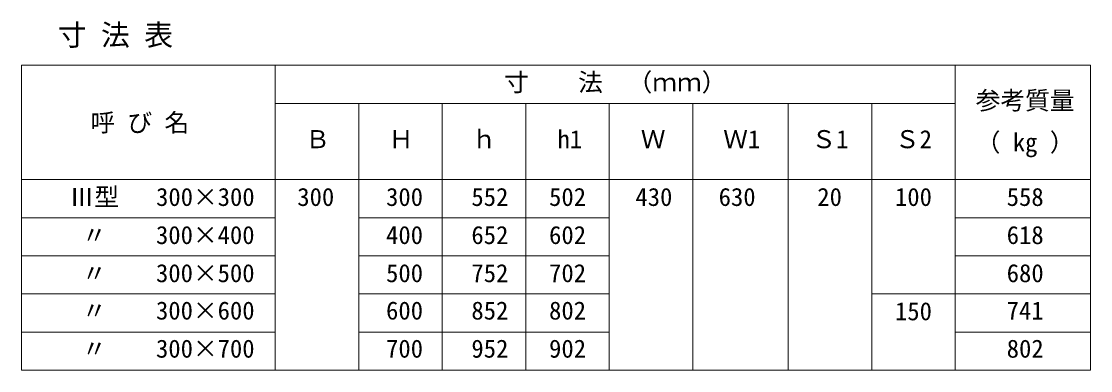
# Model space of a CAD drawing. Units: millimetres at full size; details may follow other scales. Extents: x 6872 to 78201, y -34623 to -7860.
# Drawn here: x 59459 to 61140, y -14175 to -13625 of the extents above; entities that cross this region are included whole.
import ezdxf
from ezdxf.enums import TextEntityAlignment as Align

# ---------------------------------------------------------------- set-up
doc = ezdxf.new("R2010")
doc.units = ezdxf.units.MM
doc.header["$LTSCALE"] = 16
doc.layers.add('0_2', color=7, linetype='Continuous', lineweight=20)
doc.styles.add('ＭＳ ゴシック', font='')
doc.styles.get('ＭＳ ゴシック').set_extended_font_data('MS Gothic')

msp = doc.modelspace()

# ---------------------------------------------------------------- linework, layer by layer
at = {"layer": '0_2'}
for p, q in [((59459.31, -13693.96), (61140.2, -13693.96)), ((59459.31, -13693.96), (59459.31, -14173.96)), ((59858.52, -13693.96), (59858.52, -14173.96)), ((60927.27, -13693.96), (60927.27, -14173.96)), ((61140.2, -13693.96), (61140.2, -14173.96)), ((59858.52, -13753.96), (60927.27, -13753.96)), ((59989.77, -13753.96), (59989.77, -14173.96)), ((60121.02, -13753.96), (60121.02, -14173.96)), ((60252.27, -13753.96), (60252.27, -14173.96)), ((60383.52, -13753.96), (60383.52, -14173.96)), ((60514.77, -13753.96), (60514.77, -14173.96)), ((60664.77, -13753.96), (60664.77, -14174.8)), ((60796.05, -13753.96), (60796.05, -14174.8)), ((59459.31, -13873.96), (60640.78, -13873.96)), ((59459.31, -13873.96), (59965.78, -13873.96)), ((60083.52, -13873.96), (60533.52, -13873.96)), ((60622.03, -13873.96), (61140.2, -13873.96)), ((59459.31, -13933.96), (59858.52, -13933.96)), ((59989.77, -13933.96), (60383.52, -13933.96)), ((60927.27, -13933.96), (61140.2, -13933.96)), ((59858.52, -13993.96), (59459.31, -13993.96)), ((60383.52, -13993.96), (59989.77, -13993.96)), ((60927.27, -13993.96), (61140.2, -13993.96)), ((59459.31, -14053.96), (59858.52, -14053.96)), ((59989.77, -14053.96), (60383.52, -14053.96)), ((60796.05, -14053.96), (61140.2, -14053.96)), ((59858.52, -14113.96), (59459.31, -14113.96)), ((60383.52, -14113.96), (59989.77, -14113.96)), ((60927.27, -14113.96), (61140.2, -14113.96)), ((59459.31, -14173.96), (61140.2, -14173.96))]:
    msp.add_line(p, q, dxfattribs=at)

# ---------------------------------------------------------------- texts
at = {"layer": '0_2', "style": 'ＭＳ ゴシック'}
for s, height, p in [('寸 法 表', 33.23, (59516.49, -13672.84)), ('参考質量', 28.48, (60959.58, -13772.13)), ('呼 び 名', 28.48, (59567.79, -13807)), ('Ｂ', 28.48, (59905.58, -13833.11)), ('Ｈ', 28.48, (60036.79, -13833.11)), ('ｈ', 28.48, (60167.33, -13833.11)), ('h1', 28.48, (60302.06, -13833.11)), ('Ｗ', 28.48, (60433.07, -13833.11)), ('Ｗ1', 28.48, (60562.58, -13833.11)), ('（ kg ）', 28.48, (60959.58, -13838.1)), ('\u3000Ⅲ型 \u3000300×300', 28.48, (59496.26, -13924.02)), ('300', 28.48, (59893.03, -13924.02)), ('300', 28.48, (60032.6, -13924.02)), ('552', 28.48, (60166.74, -13924.02)), ('502', 28.48, (60288.86, -13924.02)), ('430', 28.48, (60424.59, -13924.02)), ('630', 28.48, (60555.43, -13924.02)), ('20', 28.48, (60710.51, -13924.02)), ('100', 28.48, (60832.64, -13924.02)), ('558', 28.48, (61008.29, -13924.02)), ('\u3000 〃\u3000  300×400', 28.48, (59496.26, -13984.02)), ('400', 28.48, (60032.6, -13984.02)), ('652', 28.48, (60166.74, -13984.02)), ('602', 28.48, (60288.86, -13984.02)), ('618', 28.48, (61008.29, -13984.02)), ('\u3000 〃\u3000  300×500', 28.48, (59496.26, -14044.02)), ('500', 28.48, (60032.6, -14044.02)), ('752', 28.48, (60166.74, -14044.02)), ('702', 28.48, (60288.86, -14044.02)), ('680', 28.48, (61008.29, -14044.02)), ('\u3000 〃\u3000  300×600', 28.48, (59496.26, -14102.91)), ('600', 28.48, (60032.6, -14102.91)), ('852', 28.48, (60166.74, -14102.91)), ('802', 28.48, (60288.86, -14102.91)), ('150', 28.48, (60832.64, -14104.02)), ('741', 28.48, (61008.29, -14102.91)), ('\u3000 〃\u3000  300×700', 28.48, (59496.26, -14162.91)), ('700', 28.48, (60032.6, -14162.91)), ('952', 28.48, (60166.74, -14162.91)), ('902', 28.48, (60288.86, -14162.91)), ('802', 28.48, (61008.29, -14162.91))]:
    msp.add_text(s, height=height, dxfattribs=at).set_placement(p, align=Align.BOTTOM_LEFT)
for s, p in [('寸\u3000  法\u3000（ｍｍ）', (60392.89, -13743.4)), ('Ｓ1', (60730.42, -13833.11)), ('Ｓ2', (60861.67, -13833.11))]:
    msp.add_text(s, height=28.48, dxfattribs=at).set_placement(p, align=Align.BOTTOM_CENTER)

doc.saveas('drawing.dxf')
